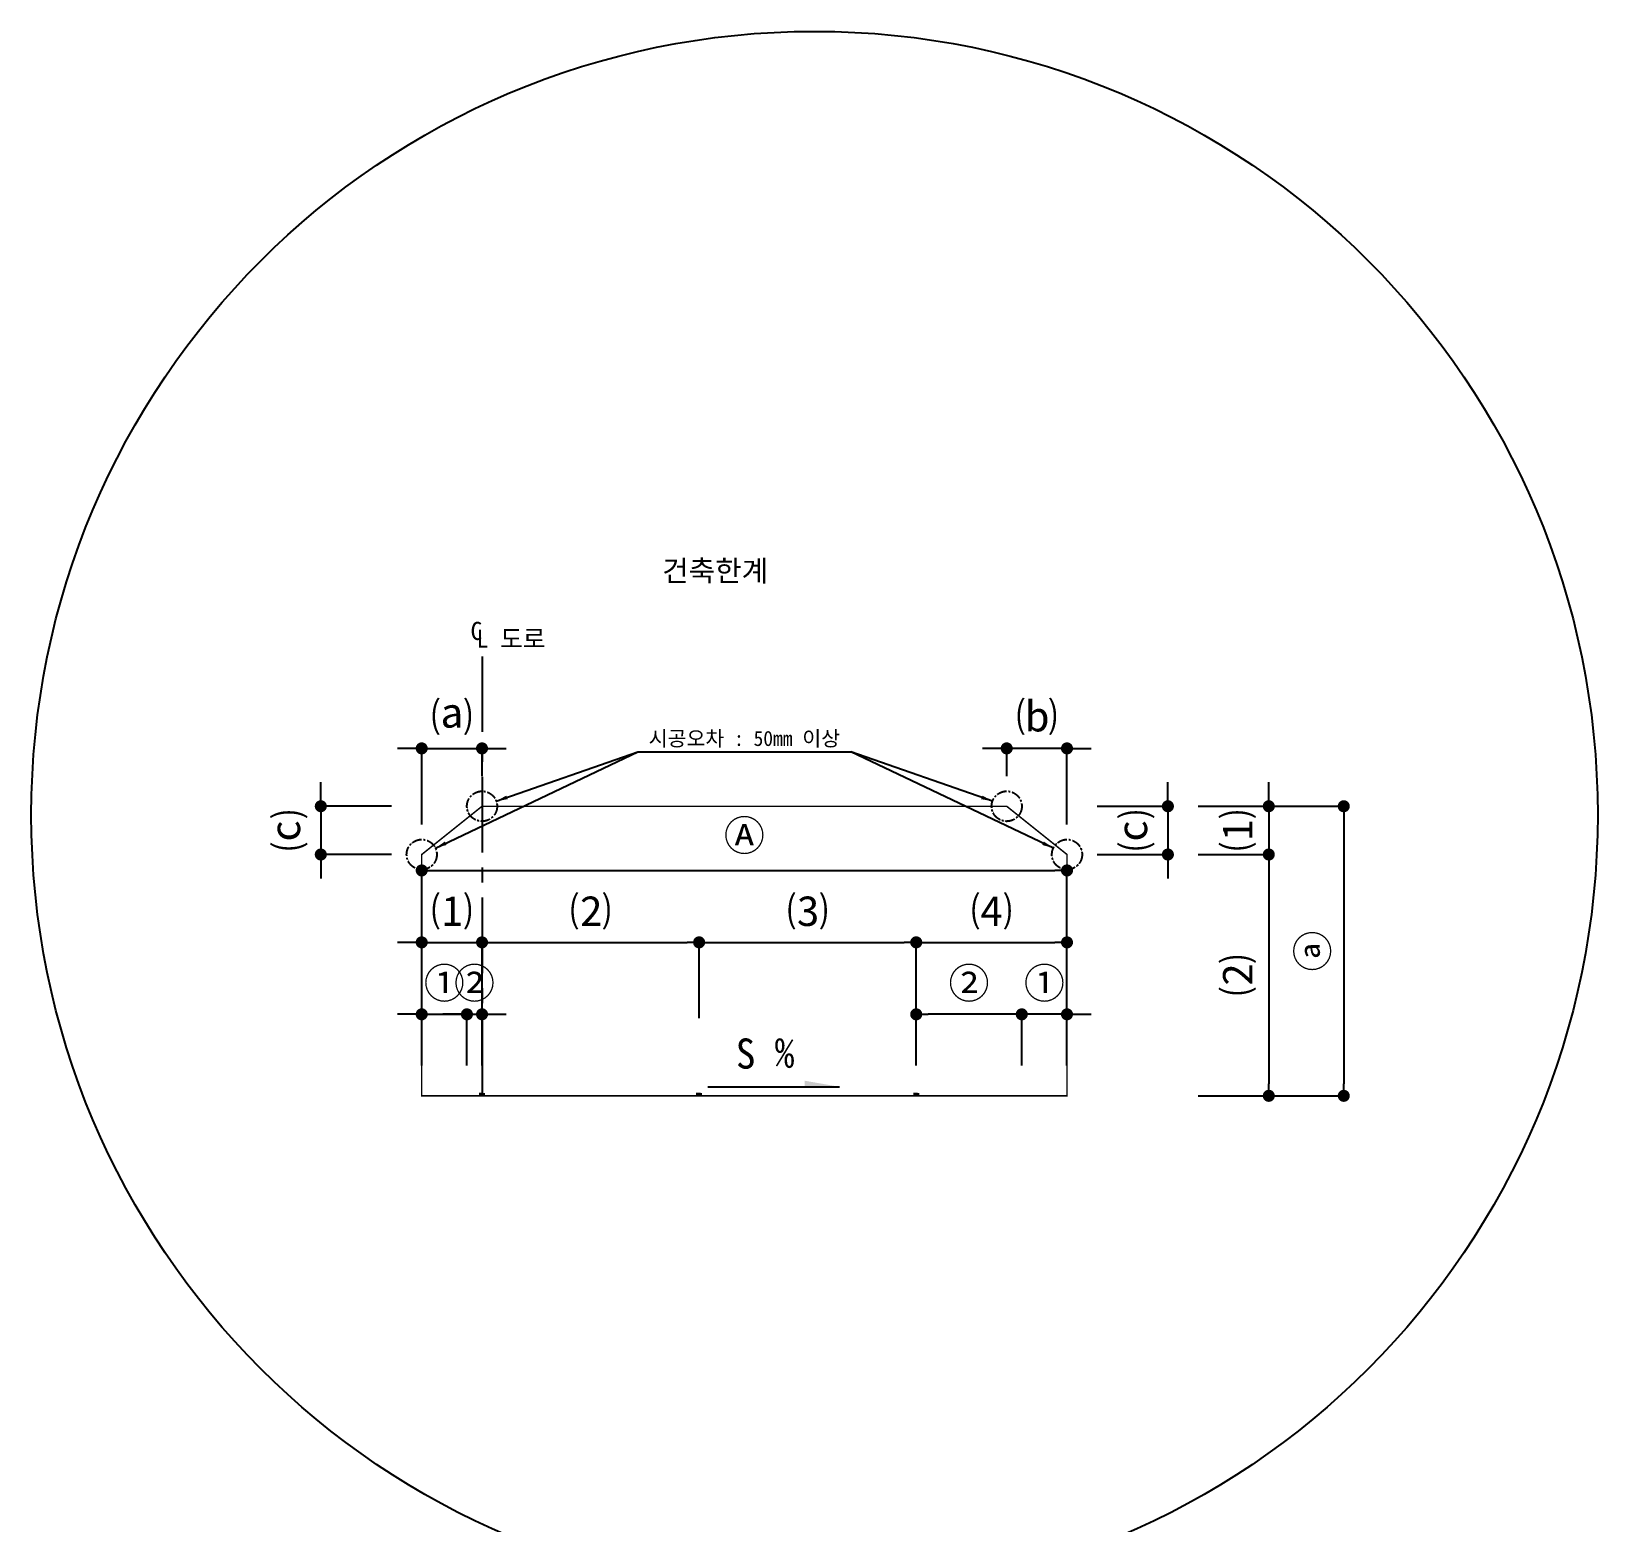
# Model space of a CAD drawing. Header units: millimetres. Extents: x -69382 to 174843, y -46375 to 101648.
# Drawn here: x -52766 to -26793, y -21964 to 2758 of the extents above; entities that cross this region are included whole.
import ezdxf
from ezdxf.enums import TextEntityAlignment as Align

# ---------------------------------------------------------------- set-up
doc = ezdxf.new("R2010")
doc.units = ezdxf.units.MM
doc.header["$LTSCALE"] = 1000
for name, pattern in [('A-CENTR01', [2, 1.25, -0.25, 0.25, -0.25]), ('A-DASHD01', [0.75, 0.5, -0.25]), ('CENTER', [50.8, 31.75, -6.35, 6.35, -6.35])]:
    doc.linetypes.add(name, pattern=pattern)
for name, color, linetype in [('-길작업', 255, 'Continuous'), ('CS-CNTL', 1, 'A-CENTR01'), ('CS-HIDL', 2, 'A-DASHD01'), ('CS-LEAL', 1, 'Continuous'), ('CS-LEAT', 3, 'Continuous'), ('CS-SYMB', 3, 'Continuous'), ('CZ-TEX1', 6, 'Continuous'), ('DIM1', 1, 'Continuous'), ('J', 4, 'Continuous')]:
    doc.layers.add(name, color=color, linetype=linetype)
doc.styles.add('WBMTXT', font='DotumChe.ttf')
doc.styles.add('WGTXT', font='DotumChe.ttf')
doc.dimstyles.new('DIM-01', dxfattribs={"dimscale": 100, "dimtxt": 3, "dimasz": 0.6, "dimexe": 0, "dimexo": 0, "dimgap": 1, "dimtad": 1, "dimdec": 0, "dimrnd": 0.001, "dimzin": 1, "dimdsep": 46, "dimlunit": 6, "dimtxsty": 'WGTXT', "dimblk": 'DOT', "dimcen": 0, "dimclrd": 1, "dimclre": 1, "dimclrt": 3, "dimadec": 4, "dimazin": 0, "dimtfac": 1, "dimtdec": 0, "dimtix": 1, "dimtmove": 2, "dimatfit": 3, "dimldrblk": 'DOT', "dimfxl": 1.5, "dimlwd": -1, "dimarcsym": 0})

# ---------------------------------------------------------------- blocks, each defined once
blk = doc.blocks.new('_Dot')
at = {"layer": 'DIM1'}
blk.add_line((0, 0), (-1, 0), dxfattribs=at)
at = {"layer": 'DIM1', "const_width": 0.5}
blk.add_lwpolyline([(-0.25, 0, 1), (0.25, 0, 1)], format="xyb", close=True, dxfattribs=at)
blk = doc.blocks.new('*D186')
at = {"color": 1, "transparency": 16777216}
for p, q in [((-32247, -9888), (-32247, -9688)), ((-32247, -10088), (-32247, -10888)), ((-32247, -11088), (-32247, -11288))]:
    blk.add_line(p, q, dxfattribs=at)
at = {"color": 1, "linetype": 'ByBlock', "lineweight": -2, "transparency": 16777216}
for p, q in [((-33420, -10088), (-32247, -10088)), ((-33420, -10888), (-32247, -10888))]:
    blk.add_line(p, q, dxfattribs=at)
at = {"layer": 'Defpoints', "color": 0, "linetype": 'ByBlock', "transparency": 16777216}
for p in [(-33920, -10088), (-33920, -10888), (-32247, -10888)]:
    blk.add_point(p, dxfattribs=at)
at = {"color": 1, "linetype": 'ByBlock', "transparency": 16777216, "xscale": 200, "yscale": 200, "zscale": 200}
for p, rotation in [((-32247, -10088), 270), ((-32247, -10888), 90)]:
    blk.add_blockref('_Dot', p, dxfattribs=dict(at, rotation=rotation))
at = {"color": 3, "linetype": 'ByBlock', "transparency": 16777216, "insert": (-32735, -10488), "char_height": 500, "attachment_point": 5, "rotation": 90, "style": 'WGTXT'}
blk.add_mtext('⑴', dxfattribs=at)
blk = doc.blocks.new('*D187')
at = {"color": 1, "linetype": 'ByBlock', "lineweight": -2, "transparency": 16777216}
for p, q in [((-33420, -10888), (-32247, -10888)), ((-33420, -14888), (-32247, -14888))]:
    blk.add_line(p, q, dxfattribs=at)
at = {"color": 1, "transparency": 16777216}
blk.add_line((-32247, -11088), (-32247, -14688), dxfattribs=at)
at = {"layer": 'Defpoints', "color": 0, "linetype": 'ByBlock', "transparency": 16777216}
for p in [(-33920, -10888), (-33920, -14888), (-32247, -14888)]:
    blk.add_point(p, dxfattribs=at)
at = {"color": 1, "linetype": 'ByBlock', "transparency": 16777216, "xscale": 200, "yscale": 200, "zscale": 200}
for p, rotation in [((-32247, -10888), 90), ((-32247, -14888), 270)]:
    blk.add_blockref('_Dot', p, dxfattribs=dict(at, rotation=rotation))
at = {"color": 3, "linetype": 'ByBlock', "transparency": 16777216, "insert": (-32735, -12888), "char_height": 500, "attachment_point": 5, "rotation": 90, "style": 'WGTXT'}
blk.add_mtext('⑵', dxfattribs=at)
blk = doc.blocks.new('*D188')
at = {"color": 1, "linetype": 'ByBlock', "lineweight": -2, "transparency": 16777216}
for p, q in [((-33420, -10088), (-31004, -10088)), ((-33420, -14888), (-31004, -14888))]:
    blk.add_line(p, q, dxfattribs=at)
at = {"color": 1, "transparency": 16777216}
blk.add_line((-31004, -10288), (-31004, -14688), dxfattribs=at)
at = {"layer": 'Defpoints', "color": 0, "linetype": 'ByBlock', "transparency": 16777216}
for p in [(-33920, -10088), (-33920, -14888), (-31004, -14888)]:
    blk.add_point(p, dxfattribs=at)
at = {"color": 1, "linetype": 'ByBlock', "transparency": 16777216, "xscale": 200, "yscale": 200, "zscale": 200}
for p, rotation in [((-31004, -10088), 90), ((-31004, -14888), 270)]:
    blk.add_blockref('_Dot', p, dxfattribs=dict(at, rotation=rotation))
at = {"color": 3, "linetype": 'ByBlock', "transparency": 16777216, "insert": (-31489, -12488), "char_height": 500, "attachment_point": 5, "rotation": 90, "style": 'WGTXT'}
blk.add_mtext('ⓐ', dxfattribs=at)
blk = doc.blocks.new('*D189')
at = {"color": 1, "linetype": 'ByBlock', "lineweight": -2, "transparency": 16777216}
for p, q in [((-46293, -13603), (-46293, -11152)), ((-35593, -13603), (-35593, -11152))]:
    blk.add_line(p, q, dxfattribs=at)
at = {"color": 1, "transparency": 16777216}
blk.add_line((-46093, -11152), (-35793, -11152), dxfattribs=at)
at = {"layer": 'Defpoints', "color": 0, "linetype": 'ByBlock', "transparency": 16777216}
for p in [(-35593, -11152), (-46293, -14103), (-35593, -14103)]:
    blk.add_point(p, dxfattribs=at)
at = {"color": 1, "linetype": 'ByBlock', "transparency": 16777216, "xscale": 200, "yscale": 200, "zscale": 200, "rotation": 180}
blk.add_blockref('_Dot', (-46293, -11152), dxfattribs=at)
at = {"color": 1, "linetype": 'ByBlock', "transparency": 16777216, "xscale": 200, "yscale": 200, "zscale": 200}
blk.add_blockref('_Dot', (-35593, -11152), dxfattribs=at)
at = {"color": 3, "linetype": 'ByBlock', "transparency": 16777216, "insert": (-40943, -10603), "char_height": 500, "attachment_point": 5, "style": 'WGTXT'}
blk.add_mtext('Ⓐ', dxfattribs=at)
blk = doc.blocks.new('*D190')
at = {"color": 1, "transparency": 16777216}
for p, q in [((-47966, -9888), (-47966, -9688)), ((-47966, -10088), (-47966, -10888)), ((-47966, -11088), (-47966, -11288))]:
    blk.add_line(p, q, dxfattribs=at)
at = {"color": 1, "linetype": 'ByBlock', "lineweight": -2, "transparency": 16777216}
for p, q in [((-46793, -10088), (-47966, -10088)), ((-46793, -10888), (-47966, -10888))]:
    blk.add_line(p, q, dxfattribs=at)
at = {"layer": 'Defpoints', "color": 0, "linetype": 'ByBlock', "transparency": 16777216}
for p in [(-46293, -10088), (-47966, -10888), (-46293, -10888)]:
    blk.add_point(p, dxfattribs=at)
at = {"color": 1, "linetype": 'ByBlock', "transparency": 16777216, "xscale": 200, "yscale": 200, "zscale": 200}
for p, rotation in [((-47966, -10088), 270), ((-47966, -10888), 90)]:
    blk.add_blockref('_Dot', p, dxfattribs=dict(at, rotation=rotation))
at = {"color": 3, "linetype": 'ByBlock', "transparency": 16777216, "insert": (-48462, -10488), "char_height": 500, "attachment_point": 5, "rotation": 90, "style": 'WGTXT'}
blk.add_mtext('⒞', dxfattribs=at)
blk = doc.blocks.new('*D191')
at = {"color": 1, "linetype": 'ByBlock', "lineweight": -2, "transparency": 16777216}
for p, q in [((-45293, -13603), (-45293, -12344)), ((-41693, -13603), (-41693, -12344))]:
    blk.add_line(p, q, dxfattribs=at)
at = {"color": 1, "transparency": 16777216}
blk.add_line((-45093, -12344), (-41893, -12344), dxfattribs=at)
at = {"layer": 'Defpoints', "color": 0, "linetype": 'ByBlock', "transparency": 16777216}
for p in [(-41693, -12344), (-45293, -14103), (-41693, -14103)]:
    blk.add_point(p, dxfattribs=at)
at = {"color": 1, "linetype": 'ByBlock', "transparency": 16777216, "xscale": 200, "yscale": 200, "zscale": 200, "rotation": 180}
blk.add_blockref('_Dot', (-45293, -12344), dxfattribs=at)
at = {"color": 1, "linetype": 'ByBlock', "transparency": 16777216, "xscale": 200, "yscale": 200, "zscale": 200}
blk.add_blockref('_Dot', (-41693, -12344), dxfattribs=at)
at = {"color": 3, "linetype": 'ByBlock', "transparency": 16777216, "insert": (-43493, -11856), "char_height": 500, "attachment_point": 5, "style": 'WGTXT'}
blk.add_mtext('⑵', dxfattribs=at)
blk = doc.blocks.new('*D192')
at = {"color": 1, "linetype": 'ByBlock', "lineweight": -2, "transparency": 16777216}
for p, q in [((-41693, -13603), (-41693, -12344)), ((-38093, -13603), (-38093, -12344))]:
    blk.add_line(p, q, dxfattribs=at)
at = {"color": 1, "transparency": 16777216}
blk.add_line((-41493, -12344), (-38293, -12344), dxfattribs=at)
at = {"layer": 'Defpoints', "color": 0, "linetype": 'ByBlock', "transparency": 16777216}
for p in [(-38093, -12344), (-41693, -14103), (-38093, -14103)]:
    blk.add_point(p, dxfattribs=at)
at = {"color": 1, "linetype": 'ByBlock', "transparency": 16777216, "xscale": 200, "yscale": 200, "zscale": 200, "rotation": 180}
blk.add_blockref('_Dot', (-41693, -12344), dxfattribs=at)
at = {"color": 1, "linetype": 'ByBlock', "transparency": 16777216, "xscale": 200, "yscale": 200, "zscale": 200}
blk.add_blockref('_Dot', (-38093, -12344), dxfattribs=at)
at = {"color": 3, "linetype": 'ByBlock', "transparency": 16777216, "insert": (-39893, -11856), "char_height": 500, "attachment_point": 5, "style": 'WGTXT'}
blk.add_mtext('⑶', dxfattribs=at)
blk = doc.blocks.new('*D193')
at = {"color": 1, "linetype": 'ByBlock', "lineweight": -2, "transparency": 16777216}
for p, q in [((-38093, -13603), (-38093, -12344)), ((-35593, -13603), (-35593, -12344))]:
    blk.add_line(p, q, dxfattribs=at)
at = {"color": 1, "transparency": 16777216}
blk.add_line((-37893, -12344), (-35793, -12344), dxfattribs=at)
at = {"layer": 'Defpoints', "color": 0, "linetype": 'ByBlock', "transparency": 16777216}
for p in [(-35593, -12344), (-38093, -14103), (-35593, -14103)]:
    blk.add_point(p, dxfattribs=at)
at = {"color": 1, "linetype": 'ByBlock', "transparency": 16777216, "xscale": 200, "yscale": 200, "zscale": 200, "rotation": 180}
blk.add_blockref('_Dot', (-38093, -12344), dxfattribs=at)
at = {"color": 1, "linetype": 'ByBlock', "transparency": 16777216, "xscale": 200, "yscale": 200, "zscale": 200}
blk.add_blockref('_Dot', (-35593, -12344), dxfattribs=at)
at = {"color": 3, "linetype": 'ByBlock', "transparency": 16777216, "insert": (-36843, -11856), "char_height": 500, "attachment_point": 5, "style": 'WGTXT'}
blk.add_mtext('⑷', dxfattribs=at)
blk = doc.blocks.new('*D194')
at = {"color": 1, "transparency": 16777216}
for p, q in [((-46493, -9129), (-46693, -9129)), ((-46293, -9129), (-45293, -9129)), ((-45093, -9129), (-44893, -9129))]:
    blk.add_line(p, q, dxfattribs=at)
at = {"color": 1, "linetype": 'ByBlock', "lineweight": -2, "transparency": 16777216}
for p, q in [((-46293, -10388), (-46293, -9129)), ((-45293, -9588), (-45293, -9129))]:
    blk.add_line(p, q, dxfattribs=at)
at = {"layer": 'Defpoints', "color": 0, "linetype": 'ByBlock', "transparency": 16777216}
for p in [(-45293, -9129), (-45293, -10088), (-46293, -10888)]:
    blk.add_point(p, dxfattribs=at)
at = {"color": 1, "linetype": 'ByBlock', "transparency": 16777216, "xscale": 200, "yscale": 200, "zscale": 200}
blk.add_blockref('_Dot', (-46293, -9129), dxfattribs=at)
at = {"color": 1, "linetype": 'ByBlock', "transparency": 16777216, "xscale": 200, "yscale": 200, "zscale": 200, "rotation": 180}
blk.add_blockref('_Dot', (-45293, -9129), dxfattribs=at)
at = {"color": 3, "linetype": 'ByBlock', "transparency": 16777216, "insert": (-45793, -8632), "char_height": 500, "attachment_point": 5, "style": 'WGTXT'}
blk.add_mtext('⒜', dxfattribs=at)
blk = doc.blocks.new('*D195')
at = {"color": 1, "transparency": 16777216}
for p, q in [((-33920, -9888), (-33920, -9688)), ((-33920, -10088), (-33920, -10888)), ((-33920, -11088), (-33920, -11288))]:
    blk.add_line(p, q, dxfattribs=at)
at = {"color": 1, "linetype": 'ByBlock', "lineweight": -2, "transparency": 16777216}
for p, q in [((-35093, -10088), (-33920, -10088)), ((-35093, -10888), (-33920, -10888))]:
    blk.add_line(p, q, dxfattribs=at)
at = {"layer": 'Defpoints', "color": 0, "linetype": 'ByBlock', "transparency": 16777216}
for p in [(-35593, -10088), (-35593, -10888), (-33920, -10888)]:
    blk.add_point(p, dxfattribs=at)
at = {"color": 1, "linetype": 'ByBlock', "transparency": 16777216, "xscale": 200, "yscale": 200, "zscale": 200}
for p, rotation in [((-33920, -10088), 270), ((-33920, -10888), 90)]:
    blk.add_blockref('_Dot', p, dxfattribs=dict(at, rotation=rotation))
at = {"color": 3, "linetype": 'ByBlock', "transparency": 16777216, "insert": (-34417, -10488), "char_height": 500, "attachment_point": 5, "rotation": 90, "style": 'WGTXT'}
blk.add_mtext('⒞', dxfattribs=at)
blk = doc.blocks.new('*D196')
at = {"color": 1, "transparency": 16777216}
for p, q in [((-36793, -9129), (-36993, -9129)), ((-35593, -9129), (-36593, -9129)), ((-35393, -9129), (-35193, -9129))]:
    blk.add_line(p, q, dxfattribs=at)
at = {"color": 1, "linetype": 'ByBlock', "lineweight": -2, "transparency": 16777216}
for p, q in [((-36593, -9588), (-36593, -9129)), ((-35593, -10388), (-35593, -9129))]:
    blk.add_line(p, q, dxfattribs=at)
at = {"layer": 'Defpoints', "color": 0, "linetype": 'ByBlock', "transparency": 16777216}
for p in [(-36593, -9129), (-36593, -10088), (-35593, -10888)]:
    blk.add_point(p, dxfattribs=at)
at = {"color": 1, "linetype": 'ByBlock', "transparency": 16777216, "xscale": 200, "yscale": 200, "zscale": 200}
blk.add_blockref('_Dot', (-36593, -9129), dxfattribs=at)
at = {"color": 1, "linetype": 'ByBlock', "transparency": 16777216, "xscale": 200, "yscale": 200, "zscale": 200, "rotation": 180}
blk.add_blockref('_Dot', (-35593, -9129), dxfattribs=at)
at = {"color": 3, "linetype": 'ByBlock', "transparency": 16777216, "insert": (-36093, -8632), "char_height": 500, "attachment_point": 5, "style": 'WGTXT'}
blk.add_mtext('⒝', dxfattribs=at)
blk = doc.blocks.new('*D265')
at = {"color": 1, "transparency": 16777216}
for p, q in [((-46493, -12344), (-46693, -12344)), ((-46293, -12344), (-45293, -12344)), ((-45093, -12344), (-44893, -12344))]:
    blk.add_line(p, q, dxfattribs=at)
at = {"color": 1, "linetype": 'ByBlock', "lineweight": -2, "transparency": 16777216}
for p, q in [((-46293, -13603), (-46293, -12344)), ((-45293, -13603), (-45293, -12344))]:
    blk.add_line(p, q, dxfattribs=at)
at = {"layer": 'Defpoints', "color": 0, "linetype": 'ByBlock', "transparency": 16777216}
for p in [(-45293, -12344), (-46293, -14103), (-45293, -14103)]:
    blk.add_point(p, dxfattribs=at)
at = {"color": 1, "linetype": 'ByBlock', "transparency": 16777216, "xscale": 200, "yscale": 200, "zscale": 200}
blk.add_blockref('_Dot', (-46293, -12344), dxfattribs=at)
at = {"color": 1, "linetype": 'ByBlock', "transparency": 16777216, "xscale": 200, "yscale": 200, "zscale": 200, "rotation": 180}
blk.add_blockref('_Dot', (-45293, -12344), dxfattribs=at)
at = {"color": 3, "linetype": 'ByBlock', "transparency": 16777216, "insert": (-45793, -11856), "char_height": 500, "attachment_point": 5, "style": 'WGTXT'}
blk.add_mtext('⑴', dxfattribs=at)
blk = doc.blocks.new('*D266')
at = {"color": 1, "transparency": 16777216}
for p, q in [((-46493, -13537), (-46693, -13537)), ((-46293, -13537), (-45543, -13537)), ((-45343, -13537), (-45143, -13537))]:
    blk.add_line(p, q, dxfattribs=at)
at = {"color": 1, "linetype": 'ByBlock', "lineweight": -2, "transparency": 16777216}
for p, q in [((-46293, -14388), (-46293, -13537)), ((-45543, -14388), (-45543, -13537))]:
    blk.add_line(p, q, dxfattribs=at)
at = {"layer": 'Defpoints', "color": 0, "linetype": 'ByBlock', "transparency": 16777216}
for p in [(-45543, -13537), (-46293, -14888), (-45543, -14888)]:
    blk.add_point(p, dxfattribs=at)
at = {"color": 1, "linetype": 'ByBlock', "transparency": 16777216, "xscale": 200, "yscale": 200, "zscale": 200}
blk.add_blockref('_Dot', (-46293, -13537), dxfattribs=at)
at = {"color": 1, "linetype": 'ByBlock', "transparency": 16777216, "xscale": 200, "yscale": 200, "zscale": 200, "rotation": 180}
blk.add_blockref('_Dot', (-45543, -13537), dxfattribs=at)
at = {"color": 3, "linetype": 'ByBlock', "transparency": 16777216, "insert": (-45918, -13051), "char_height": 500, "attachment_point": 5, "style": 'WGTXT'}
blk.add_mtext('①', dxfattribs=at)
blk = doc.blocks.new('*D267')
at = {"color": 1, "transparency": 16777216}
for p, q in [((-45743, -13537), (-45943, -13537)), ((-45543, -13537), (-45293, -13537)), ((-45093, -13537), (-44893, -13537))]:
    blk.add_line(p, q, dxfattribs=at)
at = {"color": 1, "linetype": 'ByBlock', "lineweight": -2, "transparency": 16777216}
for p, q in [((-45543, -14388), (-45543, -13537)), ((-45293, -14388), (-45293, -13537))]:
    blk.add_line(p, q, dxfattribs=at)
at = {"layer": 'Defpoints', "color": 0, "linetype": 'ByBlock', "transparency": 16777216}
for p in [(-45293, -13537), (-45543, -14888), (-45293, -14888)]:
    blk.add_point(p, dxfattribs=at)
at = {"color": 1, "linetype": 'ByBlock', "transparency": 16777216, "xscale": 200, "yscale": 200, "zscale": 200}
blk.add_blockref('_Dot', (-45543, -13537), dxfattribs=at)
at = {"color": 1, "linetype": 'ByBlock', "transparency": 16777216, "xscale": 200, "yscale": 200, "zscale": 200, "rotation": 180}
blk.add_blockref('_Dot', (-45293, -13537), dxfattribs=at)
at = {"color": 3, "linetype": 'ByBlock', "transparency": 16777216, "insert": (-45418, -13051), "char_height": 500, "attachment_point": 5, "style": 'WGTXT'}
blk.add_mtext('②', dxfattribs=at)
blk = doc.blocks.new('*D269')
at = {"color": 1, "transparency": 16777216}
for p, q in [((-36543, -13537), (-36743, -13537)), ((-35593, -13537), (-36343, -13537)), ((-35393, -13537), (-35193, -13537))]:
    blk.add_line(p, q, dxfattribs=at)
at = {"color": 1, "linetype": 'ByBlock', "lineweight": -2, "transparency": 16777216}
for p, q in [((-36343, -14388), (-36343, -13537)), ((-35593, -14388), (-35593, -13537))]:
    blk.add_line(p, q, dxfattribs=at)
at = {"layer": 'Defpoints', "color": 0, "linetype": 'ByBlock', "transparency": 16777216}
for p in [(-36343, -13537), (-36343, -14888), (-35593, -14888)]:
    blk.add_point(p, dxfattribs=at)
at = {"color": 1, "linetype": 'ByBlock', "transparency": 16777216, "xscale": 200, "yscale": 200, "zscale": 200}
blk.add_blockref('_Dot', (-36343, -13537), dxfattribs=at)
at = {"color": 1, "linetype": 'ByBlock', "transparency": 16777216, "xscale": 200, "yscale": 200, "zscale": 200, "rotation": 180}
blk.add_blockref('_Dot', (-35593, -13537), dxfattribs=at)
at = {"color": 3, "linetype": 'ByBlock', "transparency": 16777216, "insert": (-35968, -13051), "char_height": 500, "attachment_point": 5, "style": 'WGTXT'}
blk.add_mtext('①', dxfattribs=at)
blk = doc.blocks.new('*D268')
at = {"color": 1, "linetype": 'ByBlock', "lineweight": -2, "transparency": 16777216}
for p, q in [((-38093, -14388), (-38093, -13537)), ((-36343, -14388), (-36343, -13537))]:
    blk.add_line(p, q, dxfattribs=at)
at = {"color": 1, "transparency": 16777216}
blk.add_line((-36543, -13537), (-37893, -13537), dxfattribs=at)
at = {"layer": 'Defpoints', "color": 0, "linetype": 'ByBlock', "transparency": 16777216}
for p in [(-38093, -13537), (-38093, -14888), (-36343, -14888)]:
    blk.add_point(p, dxfattribs=at)
at = {"color": 1, "linetype": 'ByBlock', "transparency": 16777216, "xscale": 200, "yscale": 200, "zscale": 200, "rotation": 180}
blk.add_blockref('_Dot', (-38093, -13537), dxfattribs=at)
at = {"color": 1, "linetype": 'ByBlock', "transparency": 16777216, "xscale": 200, "yscale": 200, "zscale": 200}
blk.add_blockref('_Dot', (-36343, -13537), dxfattribs=at)
at = {"color": 3, "linetype": 'ByBlock', "transparency": 16777216, "insert": (-37218, -13051), "char_height": 500, "attachment_point": 5, "style": 'WGTXT'}
blk.add_mtext('②', dxfattribs=at)

msp = doc.modelspace()

# ---------------------------------------------------------------- linework, layer by layer
at = {"layer": '-길작업', "color": 3}
msp.add_circle((-39779.8515, -10228.7477), 12986.3752, dxfattribs=at)
at = {"layer": '-길작업', "color": 3, "linetype": 'CENTER', "ltscale": 0.005}
for centre in [(-45292.5637, -10088.0087), (-36592.5637, -10088.0087), (-46292.5637, -10888.0087), (-35592.5637, -10888.0087)]:
    msp.add_circle(centre, 250, dxfattribs=at)
at = {"layer": 'CS-CNTL'}
msp.add_line((-45292.5637, -7602.9014), (-45292.5637, -14888.0087), dxfattribs=at)
at = {"layer": 'CS-HIDL', "const_width": 25}
msp.add_lwpolyline([(-36592.5637, -10088.0087), (-35592.5637, -10888.0087), (-35592.5637, -14888.0087), (-46292.5637, -14888.0087), (-46292.5637, -10888.0087), (-45292.5637, -10088.0087)], close=True, dxfattribs=at)
at = {"layer": 'CS-LEAL'}
msp.add_line((-41548.6509, -14738.1288), (-39366.2698, -14738.1288), dxfattribs=at)
msp.add_solid([(-39366.2698, -14738.1288), (-39940.8664, -14638.1288), (-39940.8664, -14738.1288)], dxfattribs=at)
at = {"layer": 'CS-SYMB'}
for points in [[(-45342.5637, -14836.9987), (-45242.5637, -14838.9987), (-45342.5637, -14887.0087), (-45242.5637, -14889.0087)], [(-41742.5637, -14836.9987), (-41642.5637, -14838.9987), (-41742.5637, -14887.0087), (-41642.5637, -14889.0087)], [(-38142.5637, -14836.9987), (-38042.5637, -14838.9987), (-38142.5637, -14887.0087), (-38042.5637, -14889.0087)]]:
    msp.add_solid(points, dxfattribs=at)
at = {"layer": 'J', "color": 1}
for p, q in [((-46066.8221, -10780.581), (-42710.4706, -9183.3334)), ((-45057.3377, -10003.3404), (-42710.4706, -9183.3334)), ((-42710.4706, -9183.3334), (-39174.6568, -9183.3334)), ((-36827.7897, -10003.3404), (-39174.6568, -9183.3334)), ((-35818.3053, -10780.581), (-39174.6568, -9183.3334))]:
    msp.add_line(p, q, dxfattribs=at)
for points in [[(-44889.0039, -9911.0963), (-44868.186, -9970.6772), (-45057.3377, -10003.3404)], [(-44889.0039, -9911.0963), (-44868.186, -9970.6772), (-45057.3377, -10003.3404)], [(-36996.1235, -9911.0963), (-37016.9413, -9970.6772), (-36827.7897, -10003.3404)], [(-36996.1235, -9911.0963), (-37016.9413, -9970.6772), (-36827.7897, -10003.3404)], [(-45908.0674, -10672.682), (-45881.6545, -10730.0023), (-46066.8221, -10780.581)], [(-45908.0674, -10672.682), (-45881.6545, -10730.0023), (-46066.8221, -10780.581)], [(-35977.0599, -10672.682), (-36003.4729, -10730.0023), (-35818.3053, -10780.581)], [(-35977.0599, -10672.682), (-36003.4729, -10730.0023), (-35818.3053, -10780.581)]]:
    msp.add_solid(points, dxfattribs=at)

# ---------------------------------------------------------------- texts
at = {"layer": 'CS-LEAT', "style": 'WGTXT'}
for s, p in [('C', (-45483.3107, -7331.2613)), ('L 도로', (-45381.8891, -7460.8607))]:
    msp.add_text(s, height=300, dxfattribs=at).set_placement(p)
msp.add_text('S %%%', height=500, rotation=1.29576284, dxfattribs=at).set_placement((-41078.265, -14441.2509))
at = {"layer": 'CZ-TEX1', "style": 'WBMTXT'}
msp.add_text('건축한계', height=350, dxfattribs=at).set_placement((-41427.5656, -6359.5793), align=Align.CENTER)
at = {"layer": 'J', "color": 3, "style": 'WGTXT'}
msp.add_text('시공오차 : 50mm 이상', height=250, dxfattribs=at).set_placement((-40942.5637, -8963.4105), align=Align.MIDDLE_CENTER)

# ---------------------------------------------------------------- dimensions: what is measured, and where the dimension line sits
at = {"linetype": 'ByBlock'}
for base, p1, p2, text, picture, middle in [((-45292.5637, -9129.2471), (-46292.5637, -10888.0087), (-45292.5637, -10088.0087), '⒜', '*D194', (-45792.5637, -8632.3097)), ((-35592.5637, -11152.0394), (-46292.5637, -14103.1093), (-35592.5637, -14103.1093), 'Ⓐ', '*D189', (-40942.5637, -10602.6076)), ((-45292.5637, -12344.3478), (-46292.5637, -14103.1093), (-45292.5637, -14103.1093), '⑴', '*D265', (-45792.5637, -11856.3984)), ((-41692.5637, -12344.3478), (-45292.5637, -14103.1093), (-41692.5637, -14103.1093), '⑵', '*D191', (-43492.5637, -11856.3984)), ((-38092.5637, -12344.3478), (-41692.5637, -14103.1093), (-38092.5637, -14103.1093), '⑶', '*D192', (-39892.5637, -11856.3984)), ((-35592.5637, -12344.3478), (-38092.5637, -14103.1093), (-35592.5637, -14103.1093), '⑷', '*D193', (-36842.5637, -11856.3984)), ((-45542.5637, -13536.6562), (-46292.5637, -14888.0087), (-45542.5637, -14888.0087), '①', '*D266', (-45917.5637, -13051.3699)), ((-45292.5637, -13536.6562), (-45542.5637, -14888.0087), (-45292.5637, -14888.0087), '②', '*D267', (-45417.5637, -13051.3699))]:
    dim = msp.add_linear_dim(base=base, p1=p1, p2=p2, text=text, dimstyle='DIM-01', override={"dimtxt": 5, "dimasz": 2, "dimexo": 5, "dimgap": 2, "dimfxl": 1.25}, dxfattribs=at)
    dim.commit()
    dim.dimension.update_dxf_attribs({"geometry": picture, "text_midpoint": middle})
for base, p1, p2, angle, text, picture, middle in [((-36592.5637, -9129.2471), (-35592.5637, -10888.0087), (-36592.5637, -10088.0087), 180, '⒝', '*D196', (-36092.5637, -8632.3097)), ((-47965.5483, -10888.0087), (-46292.5637, -10088.0087), (-46292.5637, -10888.0087), 90, '⒞', '*D190', (-48462.4857, -10488.0087)), ((-33919.579, -10888.0087), (-35592.5637, -10088.0087), (-35592.5637, -10888.0087), 90, '⒞', '*D195', (-34416.5164, -10488.0087)), ((-32246.5944, -10888.0087), (-33919.579, -10088.0087), (-33919.579, -10888.0087), 90, '⑴', '*D186', (-32734.5438, -10488.0087)), ((-31003.9428, -14888.0087), (-33919.579, -10088.0087), (-33919.579, -14888.0087), 90, 'ⓐ', '*D188', (-31489.2291, -12488.0087)), ((-32246.5944, -14888.0087), (-33919.579, -10888.0087), (-33919.579, -14888.0087), 90, '⑵', '*D187', (-32734.5438, -12888.0087)), ((-38092.5637, -13536.6562), (-36342.5637, -14888.0087), (-38092.5637, -14888.0087), 180, '②', '*D268', (-37217.5637, -13051.3699)), ((-36342.5637, -13536.6562), (-35592.5637, -14888.0087), (-36342.5637, -14888.0087), 180, '①', '*D269', (-35967.5637, -13051.3699))]:
    dim = msp.add_linear_dim(base=base, p1=p1, p2=p2, angle=angle, text=text, dimstyle='DIM-01', override={"dimtxt": 5, "dimasz": 2, "dimexo": 5, "dimgap": 2, "dimfxl": 1.25}, dxfattribs=at)
    dim.commit()
    dim.dimension.update_dxf_attribs({"geometry": picture, "text_midpoint": middle})

doc.saveas('drawing.dxf')
